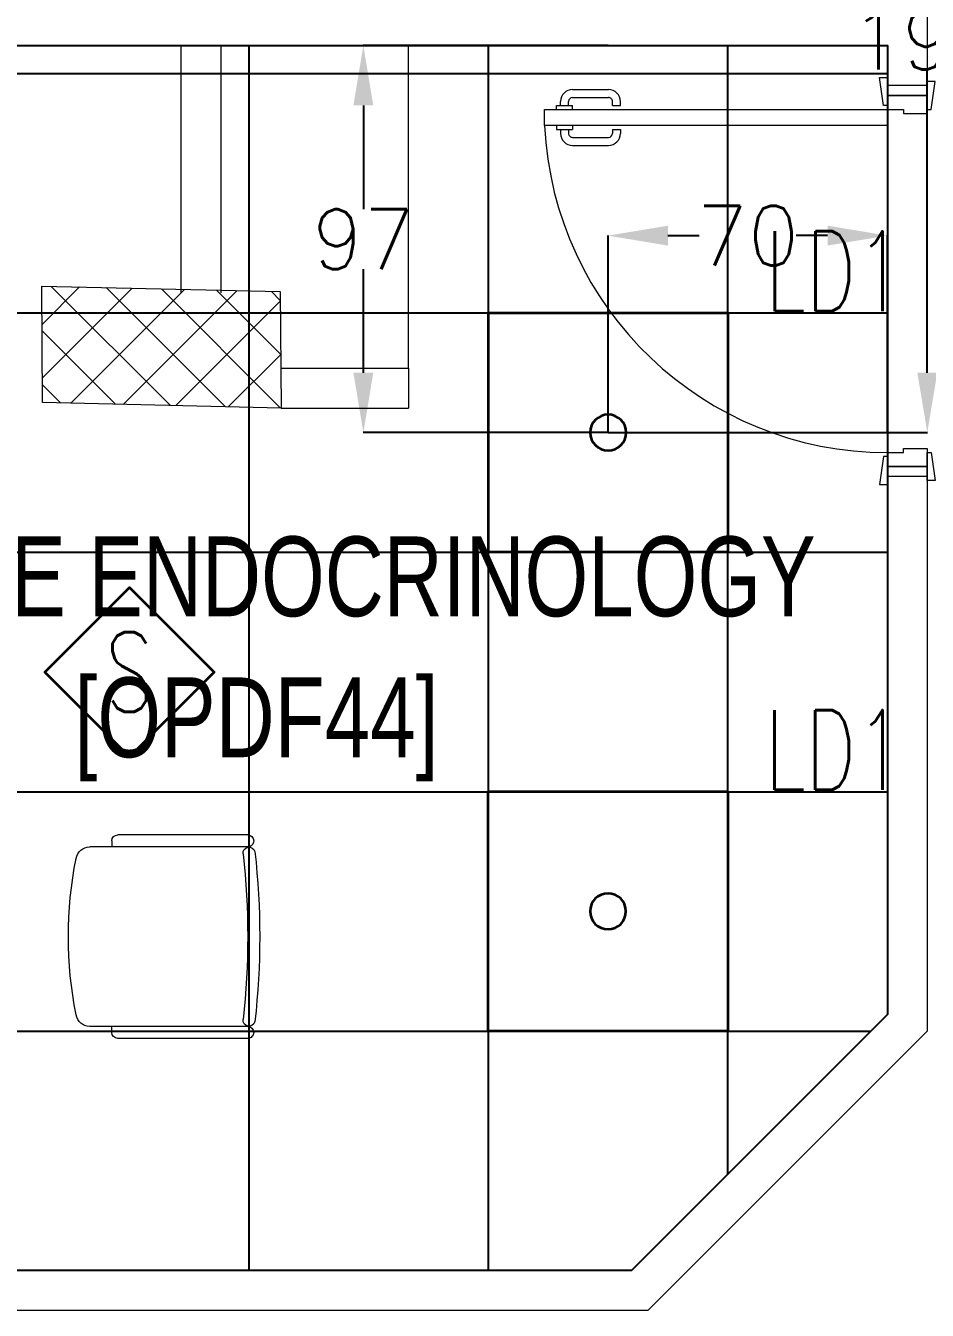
# Model space of a CAD drawing. Extents: x -12260 to 57327, y -29287 to 19916.
# Drawn here: x 41316 to 43576, y -910 to 2310 of the extents above; entities that cross this region are included whole.
import ezdxf
from ezdxf.enums import TextEntityAlignment as Align

# ---------------------------------------------------------------- set-up
doc = ezdxf.new("R2010")
doc.units = 0
doc.header["$LTSCALE"] = 0.25
doc.linetypes.add('DASHDOT', pattern=[25.4, 12.7, -6.35, 0, -6.35])
for name, color, linetype, lineweight in [('01-First Floor$0$72_EGR_BASE_TEXT', 252, 'Continuous', 5), ('01-First Floor$0$C-HYDR-CTCH', 251, 'Continuous', 5), ('01-First Floor$0$Hatch', 252, 'Continuous', 5), ('01-First Floor$0$LOADING', 253, 'Continuous', 5), ('01-First Floor$0$Walls', 251, 'Continuous', 5), ('01-First Floor$0$Wooden Joinery', 251, 'Continuous', 5), ('E-DIM', 6, 'Continuous', 18), ('E-LITE-CIRC-NUMB', 6, 'Continuous', 25), ('E-LITE-CLNG', 150, 'Continuous', 35), ('E-LITE-CLNG-CNDT', 6, 'DASHDOT', 35), ('E-LITE-CTRL', 6, 'Continuous', 25), ('E-LITE-IDEN', 6, 'Continuous', 25), ('F-ALRM-CLNG @ 100', 33, 'Continuous', 35)]:
    doc.layers.add(name, color=color, linetype=linetype, lineweight=lineweight)
doc.layers.add('01-First Floor$0$FALSE CEILING', color=251, linetype='Continuous')
doc.layers.add('01-First Floor$0$TME-NON MEDICAL FURNITURE', color=242, linetype='Continuous')
doc.styles.add('01-First Floor$0$X3G_ENTITY_9EC9', font='swisscl.ttf', dxfattribs={"height": 0.2})
doc.styles.add('01-First Floor$0$X3G_ENTITY_9F38', font='swisscl.ttf', dxfattribs={"height": 0.2})
doc.styles.add('DC_SIMPLEX', font='SIMPLEX.shx', dxfattribs={"width": 0.7})
doc.styles.get("Standard").update_dxf_attribs({"font": 'romans.shx'})
doc.dimstyles.get("Standard").update_dxf_attribs({"dimtxt": 150, "dimasz": 150, "dimexe": 0.18, "dimexo": 0.0625, "dimgap": 0.09, "dimtad": 0, "dimtih": 1, "dimtoh": 1, "dimdec": 0, "dimlfac": 0.1, "dimzin": 0, "dimdsep": 46, "dimtxsty": 'Standard', "dimcen": 0.09, "dimclrd": 6, "dimadec": 0, "dimazin": 0, "dimtfac": 1, "dimtdec": 0, "dimtofl": 0, "dimtmove": 0, "dimatfit": 3, "dimfxl": 1, "dimtolj": 1, "dimtzin": 0, "dimarcsym": 0})

# ---------------------------------------------------------------- blocks, each defined once
blk = doc.blocks.new('01-First Floor$0$A$C72370EFE')
at = {"layer": '01-First Floor$0$Wooden Joinery'}
for p, q in [((-0.01, -0.03), (-0.01, -0.07)), ((0, -0.03), (-0.01, -0.03)), ((0.04, -0.03), (0.05, -0.03)), ((0.05, -0.03), (0.05, -0.07)), ((-0.01, -0.04), (-0.02, -0.04)), ((-0.01, -0.06), (-0.02, -0.06)), ((0.05, -0.04), (0.06, -0.04)), ((0.05, -0.06), (0.06, -0.06)), ((-0.05, -0.07), (-0.05, -0.16)), ((-0.03, -0.07), (-0.03, -0.16)), ((0, -0.07), (-0.01, -0.07)), ((0.04, -0.07), (0.05, -0.07)), ((0.07, -0.07), (0.07, -0.16)), ((0.09, -0.07), (0.09, -0.16)), ((-0.01, -0.17), (-0.02, -0.17)), ((-0.01, -0.19), (-0.02, -0.19)), ((-0.01, -0.17), (-0.01, -0.19)), ((0.05, -0.17), (0.06, -0.17)), ((0.05, -0.17), (0.05, -0.19)), ((0.05, -0.19), (0.06, -0.19))]:
    blk.add_line(p, q, dxfattribs=at)
for centre, radius, start, end in [((-0.02, -0.07), 0.03, 90, 180), ((-0.02, -0.07), 0.01, 90, 180), ((0.06, -0.07), 0.03, 0, 90), ((0.06, -0.07), 0.01, 0, 90), ((-0.02, -0.16), 0.03, 180, 270), ((-0.02, -0.16), 0.01, 180, 270), ((0.06, -0.16), 0.01, 270, 0), ((0.06, -0.16), 0.03, 270, 0)]:
    blk.add_arc(centre, radius, start, end, dxfattribs=at)
blk = doc.blocks.new('01-First Floor$0$A$C5DAD61B4')
at = {"layer": '01-First Floor$0$Wooden Joinery'}
for points in [[(80, 959.1), (80, 969.1), (10, 979.1), (10, 959.1)], [(940, 959.1), (940, 969.1), (1010, 979.1), (1010, 959.1)], [(70, 859.1), (70, 849.1), (0, 839.1), (0, 859.1)], [(120, 859.1), (120, 0), (80, 0), (80, 859.1)], [(950, 859.1), (950, 849.1), (1020, 839.1), (1020, 859.1)]]:
    blk.add_lwpolyline(points, close=True, dxfattribs=at)
for points in [[(45, 859.1), (45, 959.1), (20, 959.1), (20, 859.1), (45, 859.1)], [(45, 859.1), (80, 859.1), (80, 899.1), (90, 899.1), (90, 959.1), (45, 959.1), (45, 859.1)], [(975, 859.1), (940, 859.1), (940, 899.1), (930, 899.1), (930, 959.1), (975, 959.1), (975, 859.1)], [(975, 859.1), (975, 959.1), (1000, 959.1), (1000, 859.1), (975, 859.1)]]:
    blk.add_lwpolyline(points, dxfattribs=at)
blk.add_arc((80, 859.1), 860, 272.666, 0, dxfattribs=at)
at = {"layer": '01-First Floor$0$Wooden Joinery', "xscale": 999.9999999998854, "yscale": 999.9999999998854, "zscale": 999.9999999998854, "rotation": 180}
blk.add_blockref('01-First Floor$0$A$C72370EFE', (120, 0), dxfattribs=at)
blk = doc.blocks.new('01-First Floor$0$GF21016-P')
at = {"layer": '01-First Floor$0$LOADING', "extrusion": (-1.24384e-09, -1.20261e-09, -1)}
for p, q in [((0.0128, 0.0179), (0.0128, 0.4136)), ((0.4628, 0.0179), (0.4628, 0.4136)), ((-0.0022, 0.3585), (0.0128, 0.3585)), ((0.4778, 0.3585), (0.4628, 0.3585)), ((-0.0172, 0.0179), (-0.0172, 0.3435)), ((0.4928, 0.0179), (0.4928, 0.3435)), ((0.4778, 0.0029), (0.4778, 0.0029))]:
    blk.add_line(p, q, dxfattribs=at)
for centre, radius, start, end in [((-0.2378, -0.5362), 1.0036, 78.7568, 101.2432), ((-0.0478, 0.4136), 0.035, 0, 80.6557), ((-0.4278, 0.4136), 0.035, 99.3443, 180), ((0.0022, 0.3435), 0.015, 0, 90), ((-0.4778, 0.3435), 0.015, 90, 180), ((0.0022, 0.0179), 0.015, 270, 0), ((0.0022, 0.0179), 0.015, 180, 270), ((-0.0284, 0.0145), 0.015, 284.3864, 95.5209), ((-0.2378, 1.8734), 1.8855, 263.5119, 276.4881), ((-0.2378, 1.8928), 1.8749, 263.6341, 276.3659), ((-0.4471, 0.0145), 0.015, 84.4791, 255.6136), ((-0.4778, 0.0179), 0.015, 270, 0), ((-0.4778, 0.0179), 0.015, 180, 270)]:
    blk.add_arc(centre, radius, start, end, dxfattribs=at)
blk = doc.blocks.new('01-First Floor')
at = {"layer": '01-First Floor$0$Hatch'}
h = blk.add_hatch(dxfattribs=at)
h.set_pattern_fill('ANSI37', color=256, scale=30)
h.set_pattern_definition([(45, (-1823.345, -13062.25), (-67.35192, 67.35192), []), (135, (-1823.345, -13062.25), (-67.35192, -67.35192), [])])
h.paths.add_polyline_path([(49129.3, 8855.6), (48525.4, 8847.5), (48529.3, 8559.1), (49133.2, 8567.2)])
h.paths.add_polyline_path([(41968.6, 8847.9), (41385, 8842.5), (41365.1, 8551.1), (41948.6, 8556.5)])
h.paths.add_polyline_path([(27591.6, 8840.5), (26992.5, 8836.4), (26986.8, 8543.4), (27585.9, 8547.5)])
h.paths.add_polyline_path([(34776.8, 8842.7), (34175.6, 8835.2), (34167.4, 8549.5), (34768.6, 8557)])
h.paths.add_polyline_path([(20372.4, 8849.8), (19765.9, 8827.9), (19780.4, 8535.4), (20386.9, 8557.2)])
h.paths.add_polyline_path([(13635.8, 8839.4), (12413.8, 8863.3), (12407.4, 8567.2), (13629.3, 8543.3)])
h.paths.add_polyline_path([(13649.8, 1639.3), (12434.8, 1623.6), (12421.4, 1331.2), (13636.4, 1346.9)])
h.paths.add_polyline_path([(13623.8, -5553.9), (12420.7, -5569.8), (12415, -5862.9), (13618.1, -5846.9)])
h.paths.add_polyline_path([(13642.3, -12752.6), (12445.6, -12764), (12448.4, -13058.5), (13645.1, -13047)])
h.paths.add_polyline_path([(6007.3, -12750.5), (5403.7, -12754.2), (5414.4, -13039.6), (6017.9, -13035.9)])
h.paths.add_polyline_path([(5991.8, -5552.5), (5395, -5550.9), (5394.9, -5852.1), (5991.7, -5853.6)])
h.paths.add_polyline_path([(6001.7, 1637.1), (5382.4, 1638.3), (5371.8, 1335.4), (5991.1, 1334.1)])
h.paths.add_polyline_path([(5978.4, 8816.5), (5377.7, 8830.9), (5374.1, 8541.3), (5974.8, 8526.8)])
h.paths.add_polyline_path([(-1220.7, 8814.6), (-1823.3, 8837.3), (-1821.5, 8549), (-1218.8, 8526.3)])
h.paths.add_polyline_path([(-1213, -5563.7), (-1815, -5570.7), (-1811.6, -5862.3), (-1209.6, -5855.3)])
h.paths.add_polyline_path([(-1195.5, -12758.3), (-1793.9, -12759.3), (-1789, -13060), (-1190.6, -13059)])
h.paths.add_polyline_path([(20391.2, -12745), (19785.5, -12758), (19791.3, -13059.2), (20396.9, -13046.2)])
h.paths.add_polyline_path([(20384.7, -5552.6), (19790.3, -5570.1), (19792.4, -5866.7), (20386.8, -5849.1)])
h.paths.add_polyline_path([(20376, 1655.5), (19777, 1647.8), (19781.1, 1347.6), (20380, 1355.3)])
h.paths.add_polyline_path([(27576.3, 1640.2), (26974.4, 1644.9), (26978.6, 1352.8), (27580.6, 1348.1)])
h.paths.add_polyline_path([(27580.1, -5542.5), (26976.2, -5560), (26989.7, -5860.1), (27589.8, -5839.1)])
h.paths.add_polyline_path([(27596.2, -12758.5), (26992.3, -12751.9), (26990, -13037.6), (27593.8, -13044.2)])
h.paths.add_polyline_path([(34794.7, -12748), (34197.4, -12762.6), (34206.4, -13062.3), (34803.7, -13047.7)])
h.paths.add_polyline_path([(34787.4, -5559.7), (34186.1, -5557.7), (34187.2, -5855), (34788.5, -5856.9)])
h.paths.add_polyline_path([(34750.9, 1644.2), (34170.1, 1648.9), (34189.8, 1359), (34770.6, 1354.3)])
h.paths.add_polyline_path([(41954.3, 1643.4), (41356.7, 1657.2), (41358.7, 1365.3), (41956.3, 1351.5)])
h.paths.add_polyline_path([(41955.3, -5555.1), (41386.9, -5562.7), (41388.7, -5856.9), (41957.1, -5849.3)])
h.paths.add_polyline_path([(41992.3, -12752.3), (41387.1, -12754.9), (41388.4, -13059.5), (41993.7, -13056.8)])
h.paths.add_polyline_path([(49166.6, -12752.8), (48578.6, -12736.7), (48565.4, -13043.9), (49153.3, -13060)])
h.paths.add_polyline_path([(49150.8, -5553.4), (48547.6, -5552.3), (48545.6, -5848.8), (49148.8, -5849.9)])
at = {"layer": '01-First Floor$0$C-HYDR-CTCH', "elevation": 301873, "flags": 128}
blk.add_lwpolyline([(41956.3, 1351.5), (41358.7, 1365.3), (41356.7, 1657.2), (41954.3, 1643.4), (41956.3, 1351.5)], dxfattribs=at)
at = {"layer": '01-First Floor$0$FALSE CEILING', "linetype": 'Continuous'}
for p, q in [((41876, -810), (41876, 2260)), ((42476, -810), (42476, 2260)), ((43076, -568.6), (43076, 2260)), ((39476.2, 2190), (43476, 2190)), ((39478.2, 1590), (43476, 1590)), ((39480.1, 990), (43476, 990)), ((39482.1, 390), (43476, 390)), ((39484, -210), (43434.6, -210))]:
    blk.add_line(p, q, dxfattribs=at)
at = {"layer": '01-First Floor$0$FALSE CEILING'}
blk.add_lwpolyline([(39486, -810), (39476, 2260), (43476, 2260), (43476, -168.6), (42834.6, -810), (39486, -810)], dxfattribs=at)
at = {"layer": '01-First Floor$0$Walls'}
for p, q in [((43576, 4355), (43576, 2160)), ((41706, 2260), (39476, 2260)), ((41706, 1640), (41706, 2260)), ((43476, 2260), (41806, 2260)), ((41806, 1640), (41806, 2260)), ((43476, 2260), (43476, 2160)), ((43576, 2160), (43476, 2160)), ((41955.6, 1451.5, 301873), (42276, 1451.5, 301873)), ((42276, 1451.5, 301873), (42276, 1351.5, 301873)), ((41956.3, 1351.5, 301873), (42276, 1351.5, 301873)), ((43476, 1180), (43476, -168.6)), ((43576, 1180), (43476, 1180)), ((43576, 1180), (43576, -210)), ((43476, -168.6), (42834.6, -810)), ((43576, -210), (42876, -910)), ((39476, -810), (42834.6, -810)), ((34876, -910), (42876, -910))]:
    blk.add_line(p, q, dxfattribs=at)
at = {"layer": '01-First Floor$0$Wooden Joinery'}
blk.add_line((42276, 1451.5, 301873), (42276, 2260), dxfattribs=at)
at = {"layer": '01-First Floor$0$TME-NON MEDICAL FURNITURE', "color": 1, "extrusion": (-2.24019e-05, 2.67576e-11, 1), "xscale": 1000.000000000005, "yscale": 1000.000000000005, "zscale": -1000.000000000002, "rotation": 89.99997488764727}
blk.add_blockref('01-First Floor$0$GF21016-P', (41890.7, -211.1, -1), dxfattribs=at)
at = {"layer": '01-First Floor$0$Wooden Joinery', "rotation": 270}
blk.add_blockref('01-First Floor$0$A$C5DAD61B4', (42616.9, 2180), dxfattribs=at)
at = {"layer": '01-First Floor$0$72_EGR_BASE_TEXT', "char_height": 200, "attachment_point": 2}
for s, insert, style in [('SECRETARY OFFICE ENDOCRINOLOGY', (41325.6, 1029.7, 0), '01-First Floor$0$X3G_ENTITY_9EC9'), ('[OPDF44]', (41894.8, 676.4), '01-First Floor$0$X3G_ENTITY_9F38')]:
    blk.add_mtext(s, dxfattribs=dict(at, insert=insert, style=style))
blk = doc.blocks.new('*U16')
blk.add_lwpolyline([(-300, 300), (-300, -300), (300, -300), (300, 300)], close=True)
blk.add_circle((0, 0), 45)
at = {"layer": 'E-LITE-CIRC-NUMB', "style": 'DC_SIMPLEX', "width": 0.7, "flags": 8}
blk.add_attdef('CIRCUIT', text='', height=200, rotation=0, dxfattribs=at).set_placement((-473.9, 300), align=Align.RIGHT)
at = {"layer": 'E-LITE-CTRL', "style": 'DC_SIMPLEX', "width": 0.7, "flags": 8}
blk.add_attdef('CONTROL', (1118.9, -935), '', height=200, rotation=360, dxfattribs=at)
at = {"layer": 'E-LITE-IDEN', "style": 'DC_SIMPLEX', "width": 0.7, "flags": 8}
blk.add_attdef('TYPE', (460.4, 457.6), '', height=200, rotation=360, dxfattribs=at)
blk = doc.blocks.new('A$C5CF53093')
blk.add_lwpolyline([(0, -212.1), (-212.1, 0), (0, 212.1), (212.1, 0)], close=True)
blk = doc.blocks.new('*U77')
at = {"xscale": 0.01, "yscale": 0.01, "zscale": 0.01}
blk.add_blockref('A$C5CF53093', (0.007, -0.007), dxfattribs=at)
at = {"color": 6, "style": 'DC_SIMPLEX', "width": 0.7, "flags": 8}
blk.add_attdef('TYPE', text='', height=2, rotation=360, dxfattribs=at).set_placement((0, 0), align=Align.MIDDLE_CENTER)
blk = doc.blocks.new('*D255')
at = {"layer": 'Defpoints', "color": 0}
for p in [(42776, 3260), (42776.1, 1290.1), (43576, 1290.1)]:
    blk.add_point(p, dxfattribs=at)
at = {"layer": 'E-DIM', "color": 0, "lineweight": -2, "transparency": 16777216}
for p, q in [((42776.1, 3260), (43576.2, 3260)), ((42776.2, 1290.1), (43576.2, 1290.1))]:
    blk.add_line(p, q, dxfattribs=at)
at = {"layer": 'E-DIM', "color": 6, "lineweight": -2, "transparency": 16777216}
for p, q in [((43576, 3110), (43576, 2350.2)), ((43576, 1440.1), (43576, 2200))]:
    blk.add_line(p, q, dxfattribs=at)
at = {"layer": 'E-DIM', "color": 6, "transparency": 16777216}
for points in [[(43551, 3110), (43601, 3110), (43576, 3260)], [(43551, 1440.1), (43601, 1440.1), (43576, 1290.1)]]:
    blk.add_solid(points, dxfattribs=at)
at = {"layer": 'E-DIM', "color": 7, "transparency": 16777216, "insert": (43576, 2275.1), "char_height": 150, "attachment_point": 5}
blk.add_mtext('\\A1;197', dxfattribs=at)
blk = doc.blocks.new('*D256')
at = {"layer": 'Defpoints', "color": 0}
for p in [(43476, 1783.8), (42776.1, 1290.1), (43476, 1290.1)]:
    blk.add_point(p, dxfattribs=at)
at = {"layer": 'E-DIM', "color": 0, "lineweight": -2, "transparency": 16777216}
for p, q in [((42776.1, 1290.2), (42776.1, 1784)), ((43476, 1290.2), (43476, 1784))]:
    blk.add_line(p, q, dxfattribs=at)
at = {"layer": 'E-DIM', "color": 6, "lineweight": -2, "transparency": 16777216}
for p, q in [((42926.1, 1783.8), (43004.5, 1783.8)), ((43326, 1783.8), (43247.6, 1783.8))]:
    blk.add_line(p, q, dxfattribs=at)
at = {"layer": 'E-DIM', "color": 6, "transparency": 16777216}
for points in [[(42926.1, 1808.8), (42926.1, 1758.8), (42776.1, 1783.8)], [(43326, 1808.8), (43326, 1758.8), (43476, 1783.8)]]:
    blk.add_solid(points, dxfattribs=at)
at = {"layer": 'E-DIM', "color": 7, "transparency": 16777216, "insert": (43126, 1783.8), "char_height": 150, "attachment_point": 5}
blk.add_mtext('\\A1;70', dxfattribs=at)
blk = doc.blocks.new('*D257')
at = {"layer": 'Defpoints', "color": 0}
for p in [(42162.6, 2260), (42776.1, 2260), (42776.1, 1290.1)]:
    blk.add_point(p, dxfattribs=at)
at = {"layer": 'E-DIM', "color": 0, "lineweight": -2, "transparency": 16777216}
for p, q in [((42776, 2260), (42162.4, 2260)), ((42776, 1290.1), (42162.4, 1290.1))]:
    blk.add_line(p, q, dxfattribs=at)
at = {"layer": 'E-DIM', "color": 6, "lineweight": -2, "transparency": 16777216}
for p, q in [((42162.6, 2110), (42162.6, 1850.2)), ((42162.6, 1440.1), (42162.6, 1700))]:
    blk.add_line(p, q, dxfattribs=at)
at = {"layer": 'E-DIM', "color": 6, "transparency": 16777216}
for points in [[(42137.6, 2110), (42187.6, 2110), (42162.6, 2260)], [(42137.6, 1440.1), (42187.6, 1440.1), (42162.6, 1290.1)]]:
    blk.add_solid(points, dxfattribs=at)
at = {"layer": 'E-DIM', "color": 7, "transparency": 16777216, "insert": (42162.6, 1775.1), "char_height": 150, "attachment_point": 5}
blk.add_mtext('\\A1;97', dxfattribs=at)

msp = doc.modelspace()

# ---------------------------------------------------------------- block references
at = {"layer": 'E-LITE-CLNG'}
ref = msp.add_blockref('*U16', (42776.1, 1290.1), dxfattribs=dict(at, xscale=-1))
ref.add_attrib('TYPE', 'LD1', (43169.6, 1594.6), dxfattribs={"layer": 'E-LITE-IDEN', "height": 200, "rotation": 0, "style": 'DC_SIMPLEX', "width": 0.7, "flags": 8})
ref = msp.add_blockref('*U16', (42775.8, 90.1), dxfattribs=dict(at, xscale=-1))
ref.add_attrib('TYPE', 'LD1', (43169.3, 394.6), dxfattribs={"layer": 'E-LITE-IDEN', "height": 200, "rotation": 0, "style": 'DC_SIMPLEX', "width": 0.7, "flags": 8})
at = {"layer": 'E-LITE-CLNG-CNDT'}
msp.add_blockref('01-First Floor', (0, 0), dxfattribs=at)
at = {"layer": 'F-ALRM-CLNG @ 100', "xscale": 100, "yscale": 100, "zscale": 100}
msp.add_blockref('*U77', (41576, 690), dxfattribs=at).add_auto_attribs({'TYPE': 'S'})

# ---------------------------------------------------------------- dimensions: what is measured, and where the dimension line sits
at = {"layer": 'E-DIM'}
for base, p1, p2, picture, middle in [((43576, 1290.1), (42776, 3260), (42776.1, 1290.1), '*D255', (43576, 2275.1)), ((42162.6, 2260), (42776.1, 1290.1), (42776.1, 2260), '*D257', (42162.6, 1775.1))]:
    dim = msp.add_linear_dim(base=base, p1=p1, p2=p2, angle=90, dimstyle='Standard', override={"dimclrt": 7}, dxfattribs=at)
    dim.commit()
    dim.dimension.update_dxf_attribs({"geometry": picture, "text_midpoint": middle})
dim = msp.add_linear_dim(base=(43476, 1783.8), p1=(42776.1, 1290.1), p2=(43476, 1290.1), dimstyle='Standard', override={"dimclrt": 7}, dxfattribs=at)
dim.commit()
dim.dimension.update_dxf_attribs({"geometry": '*D256', "text_midpoint": (43126, 1783.8)})

doc.saveas('drawing.dxf')
